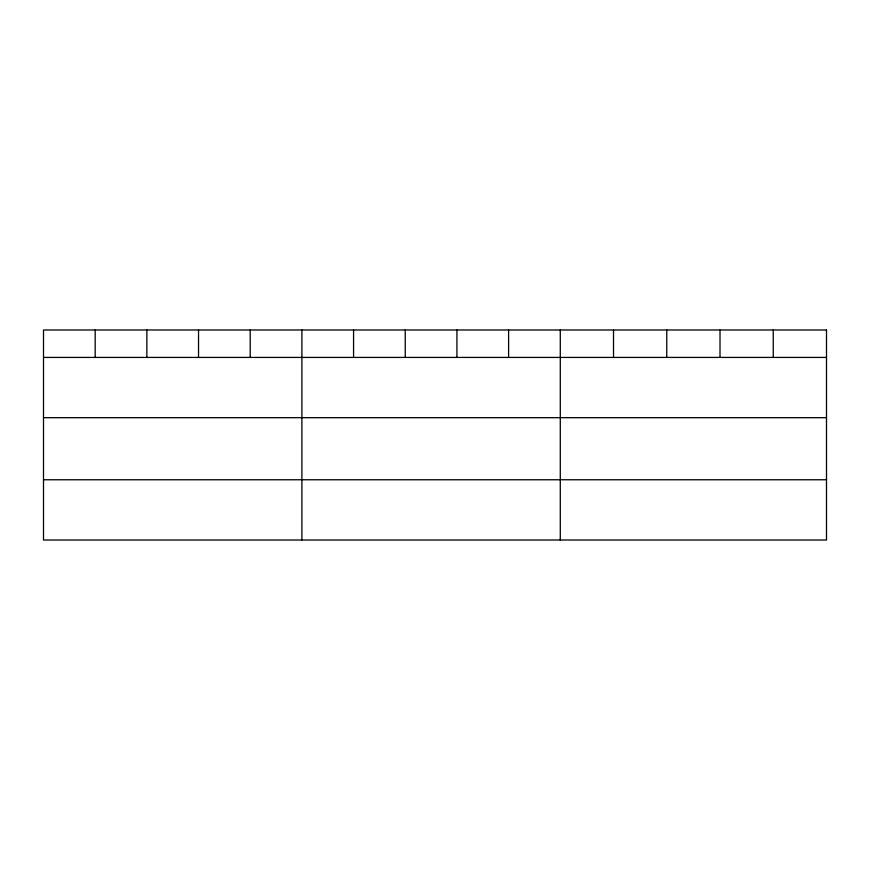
<?xml version="1.0" encoding="UTF-8"?>
<svg xmlns="http://www.w3.org/2000/svg" width="870" height="870" viewBox="0 0 870 870"><rect width="100%" height="100%" fill="white"/><g stroke="black" fill="none" stroke-linecap="round" stroke-linejoin="round"><path stroke-width="1.3" d="M43.5 357.429L826.5 357.429M43.5 417.676L826.5 417.676M43.5 479.762L826.5 479.762M773.256 329.991L773.256 357.429M720.012 329.991L720.012 357.429M666.768 329.991L666.768 357.429M613.524 329.991L613.524 357.429M560.28 329.991L560.28 540.009M508.602 329.991L508.602 357.429M456.924 329.991L456.924 357.429M405.246 329.991L405.246 357.429M353.568 329.991L353.568 357.429M301.89 329.991L301.89 540.009M250.212 329.991L250.212 357.429M198.534 329.991L198.534 357.429M146.856 329.991L146.856 357.429M95.178 329.991L95.178 357.429M826.5 329.991L43.5 329.991L43.5 540.009L826.5 540.009L826.5 329.991"/></g></svg>
